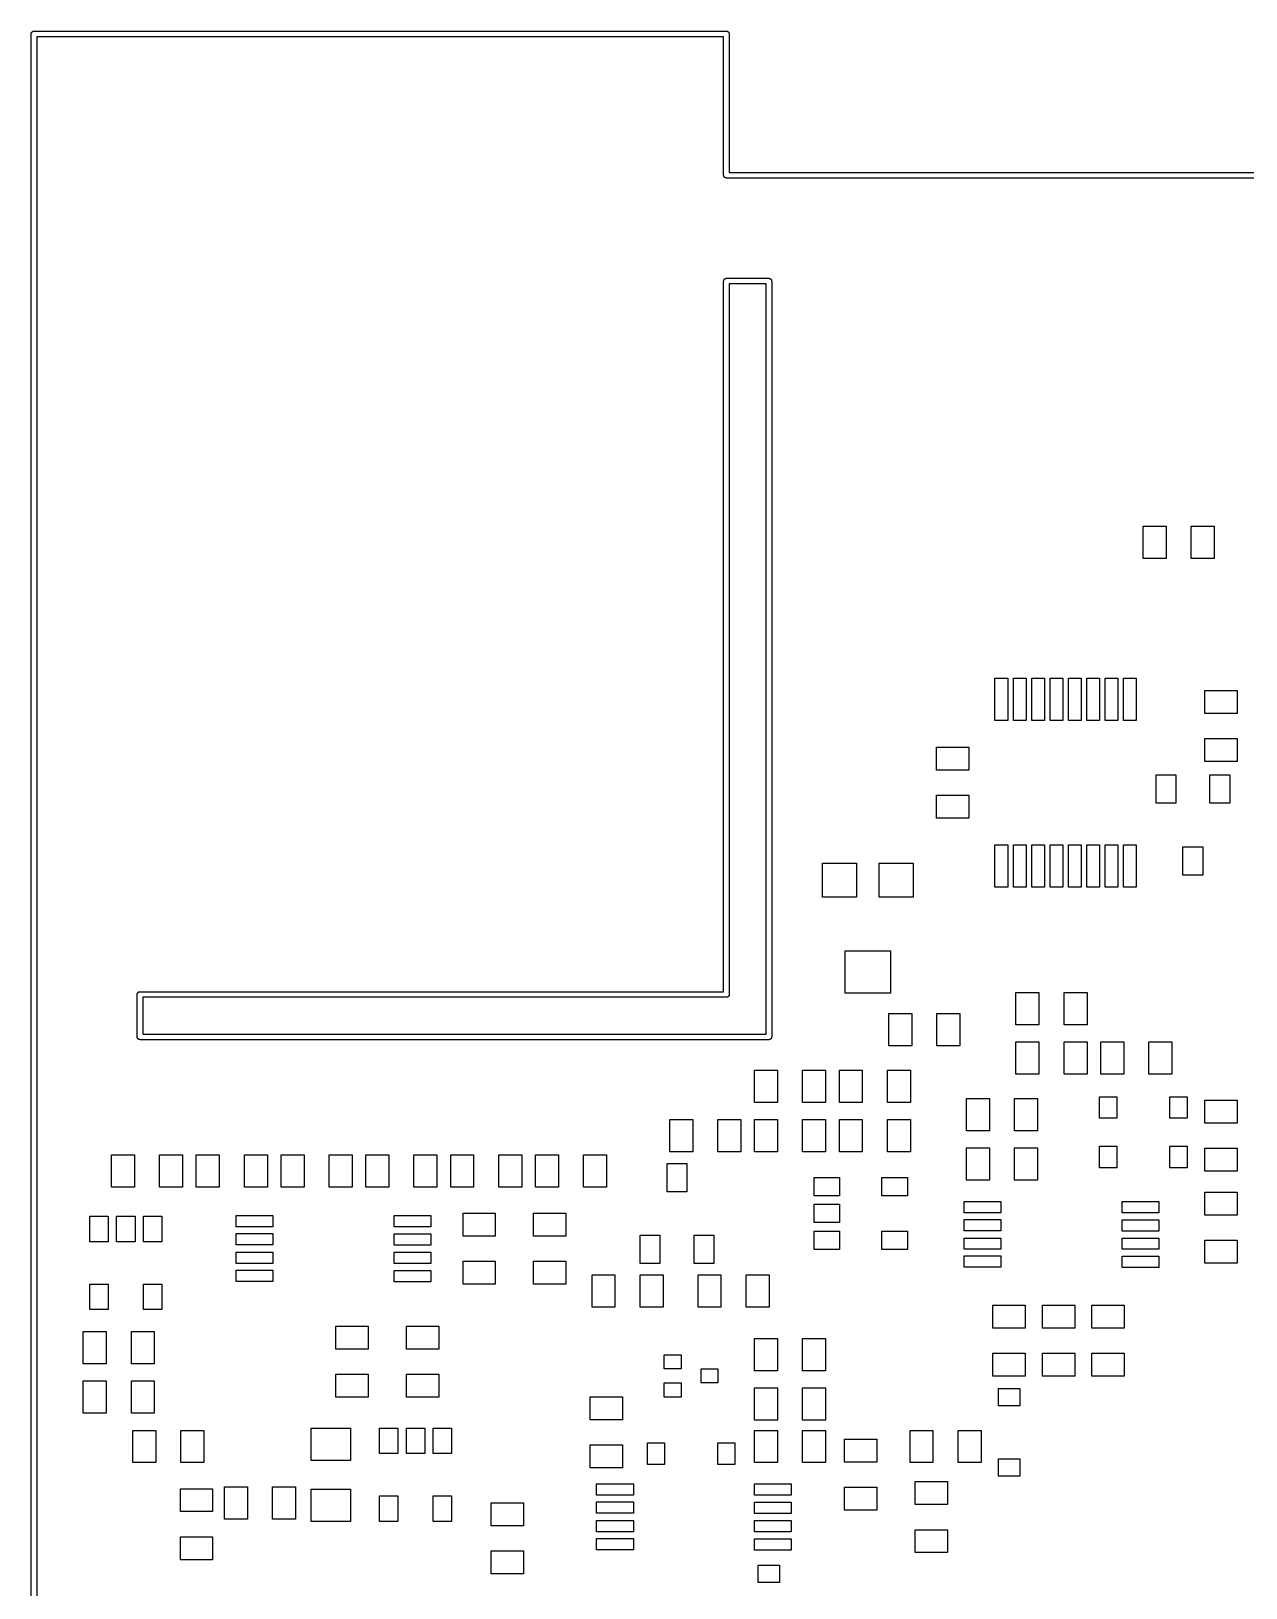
# Model space of a CAD drawing. Extents: x 84 to 232, y -151 to -41.
# Drawn here: x 83.9 to 126.9, y -96 to -40.9 of the extents above; entities that cross this region are included whole.
import ezdxf

# ---------------------------------------------------------------- set-up
doc = ezdxf.new("R2010")
doc.units = 0
doc.header["$MEASUREMENT"] = 0
doc.layers.add('BLACK', color=7, linetype='CONTINUOUS')

msp = doc.modelspace()

# ---------------------------------------------------------------- linework, layer by layer
at = {"layer": 'Black'}
for p, q in [((83.9, -41), (83.9015, -40.9914)), ((83.9, -75), (83.9, -41)), ((83.9015, -40.9826), (83.9045, -40.9744)), ((83.9015, -40.9914), (83.9015, -40.9826)), ((83.9045, -40.9744), (83.906, -40.9658)), ((83.906, -40.9658), (83.9104, -40.9582)), ((83.9104, -40.9582), (83.9134, -40.95)), ((83.9134, -40.95), (83.919, -40.9433)), ((83.919, -40.9433), (83.9234, -40.9357)), ((83.9234, -40.9357), (83.9301, -40.9301)), ((83.9301, -40.9301), (83.9357, -40.9234)), ((83.9357, -40.9234), (83.9433, -40.919)), ((83.9433, -40.919), (83.95, -40.9134)), ((83.95, -40.9134), (83.9582, -40.9104)), ((83.9582, -40.9104), (83.9658, -40.906)), ((83.9658, -40.906), (83.9744, -40.9045)), ((83.9744, -40.9045), (83.9826, -40.9015)), ((83.9826, -40.9015), (83.9914, -40.9015)), ((83.9914, -40.9015), (84, -40.9)), ((84, -40.9), (108.5, -40.9)), ((108.4, -41.1), (84.1, -41.1)), ((84.1, -41.1), (84.1, -75)), ((108.4, -46), (108.4, -41.1)), ((108.5, -40.9), (108.509, -40.9015)), ((108.509, -40.9015), (108.517, -40.9015)), ((108.517, -40.9015), (108.526, -40.9045)), ((108.526, -40.9045), (108.534, -40.906)), ((108.534, -40.906), (108.542, -40.9104)), ((108.542, -40.9104), (108.55, -40.9134)), ((108.55, -40.9134), (108.557, -40.919)), ((108.557, -40.919), (108.564, -40.9234)), ((108.564, -40.9234), (108.57, -40.9301)), ((108.57, -40.9301), (108.577, -40.9357)), ((108.577, -40.9357), (108.581, -40.9433)), ((108.581, -40.9433), (108.587, -40.95)), ((108.587, -40.95), (108.59, -40.9582)), ((108.59, -40.9582), (108.594, -40.9658)), ((108.594, -40.9658), (108.595, -40.9744)), ((108.595, -40.9744), (108.598, -40.9826)), ((108.598, -40.9826), (108.598, -40.9914)), ((108.598, -40.9914), (108.6, -41)), ((108.6, -41), (108.6, -45.9)), ((108.402, -46.0086), (108.4, -46)), ((108.402, -46.0174), (108.402, -46.0086)), ((108.405, -46.0256), (108.402, -46.0174)), ((108.406, -46.0342), (108.405, -46.0256)), ((108.41, -46.0418), (108.406, -46.0342)), ((108.413, -46.05), (108.41, -46.0418)), ((108.419, -46.0567), (108.413, -46.05)), ((108.423, -46.0643), (108.419, -46.0567)), ((108.43, -46.0699), (108.423, -46.0643)), ((108.436, -46.0766), (108.43, -46.0699)), ((108.443, -46.081), (108.436, -46.0766)), ((108.45, -46.0866), (108.443, -46.081)), ((108.458, -46.0896), (108.45, -46.0866)), ((108.466, -46.094), (108.458, -46.0896)), ((108.474, -46.0955), (108.466, -46.094)), ((108.483, -46.0985), (108.474, -46.0955)), ((108.491, -46.0985), (108.483, -46.0985)), ((108.5, -46.1), (108.491, -46.0985)), ((110, -46.1), (108.5, -46.1)), ((108.6, -45.9), (110, -45.9)), ((110, -45.9), (232, -45.9)), ((231.9, -46.1), (110, -46.1)), ((108.4, -49.75), (108.402, -49.7414)), ((108.4, -74.9), (108.4, -49.75)), ((108.402, -49.7326), (108.405, -49.7244)), ((108.402, -49.7414), (108.402, -49.7326)), ((108.405, -49.7244), (108.406, -49.7158)), ((108.406, -49.7158), (108.41, -49.7082)), ((108.41, -49.7082), (108.413, -49.7)), ((108.413, -49.7), (108.419, -49.6933)), ((108.419, -49.6933), (108.423, -49.6857)), ((108.423, -49.6857), (108.43, -49.6801)), ((108.43, -49.6801), (108.436, -49.6734)), ((108.436, -49.6734), (108.443, -49.669)), ((108.443, -49.669), (108.45, -49.6634)), ((108.45, -49.6634), (108.458, -49.6604)), ((108.458, -49.6604), (108.466, -49.656)), ((108.466, -49.656), (108.474, -49.6545)), ((108.474, -49.6545), (108.483, -49.6515)), ((108.483, -49.6515), (108.491, -49.6515)), ((108.491, -49.6515), (108.5, -49.65)), ((108.5, -49.65), (110, -49.65)), ((108.6, -49.85), (108.6, -75)), ((109.9, -49.85), (108.6, -49.85)), ((109.9, -76.4), (109.9, -49.85)), ((110, -49.65), (110.009, -49.6515)), ((110.009, -49.6515), (110.017, -49.6515)), ((110.017, -49.6515), (110.026, -49.6545)), ((110.026, -49.6545), (110.034, -49.656)), ((110.034, -49.656), (110.042, -49.6604)), ((110.042, -49.6604), (110.05, -49.6634)), ((110.05, -49.6634), (110.057, -49.669)), ((110.057, -49.669), (110.064, -49.6734)), ((110.064, -49.6734), (110.07, -49.6801)), ((110.07, -49.6801), (110.077, -49.6857)), ((110.077, -49.6857), (110.081, -49.6933)), ((110.081, -49.6933), (110.087, -49.7)), ((110.087, -49.7), (110.09, -49.7082)), ((110.09, -49.7082), (110.094, -49.7158)), ((110.094, -49.7158), (110.095, -49.7244)), ((110.095, -49.7244), (110.098, -49.7326)), ((110.098, -49.7326), (110.098, -49.7414)), ((110.098, -49.7414), (110.1, -49.75)), ((110.1, -49.75), (110.1, -76.5)), ((123.243, -59.5715), (123.243, -58.4285)), ((123.243, -58.4285), (124.055, -58.4285)), ((124.055, -58.4285), (124.055, -59.5715)), ((124.944, -59.5715), (124.944, -58.4285)), ((124.944, -58.4285), (125.757, -58.4285)), ((125.757, -58.4285), (125.757, -59.5715)), ((124.055, -59.5715), (123.243, -59.5715)), ((125.757, -59.5715), (124.944, -59.5715)), ((118, -65.3), (118, -63.8)), ((118, -63.8), (118.45, -63.8)), ((118.45, -63.8), (118.45, -65.3)), ((118.65, -65.3), (118.65, -63.8)), ((118.65, -63.8), (119.1, -63.8)), ((119.1, -63.8), (119.1, -65.3)), ((119.3, -65.3), (119.3, -63.8)), ((119.3, -63.8), (119.75, -63.8)), ((119.75, -63.8), (119.75, -65.3)), ((119.95, -65.3), (119.95, -63.8)), ((119.95, -63.8), (120.4, -63.8)), ((120.4, -63.8), (120.4, -65.3)), ((120.6, -65.3), (120.6, -63.8)), ((120.6, -63.8), (121.05, -63.8)), ((121.05, -63.8), (121.05, -65.3)), ((121.25, -65.3), (121.25, -63.8)), ((121.25, -63.8), (121.7, -63.8)), ((121.7, -63.8), (121.7, -65.3)), ((121.9, -65.3), (121.9, -63.8)), ((121.9, -63.8), (122.35, -63.8)), ((122.35, -63.8), (122.35, -65.3)), ((122.55, -65.3), (122.55, -63.8)), ((122.55, -63.8), (123, -63.8)), ((123, -63.8), (123, -65.3)), ((125.428, -65.0555), (125.428, -64.2427)), ((125.428, -64.2427), (126.572, -64.2427)), ((126.572, -64.2427), (126.572, -65.0555)), ((118.45, -65.3), (118, -65.3)), ((119.1, -65.3), (118.65, -65.3)), ((119.75, -65.3), (119.3, -65.3)), ((120.4, -65.3), (119.95, -65.3)), ((121.05, -65.3), (120.6, -65.3)), ((121.7, -65.3), (121.25, -65.3)), ((122.35, -65.3), (121.9, -65.3)), ((123, -65.3), (122.55, -65.3)), ((126.572, -65.0555), (125.428, -65.0555)), ((125.428, -66.7573), (125.428, -65.9445)), ((125.428, -65.9445), (126.572, -65.9445)), ((126.572, -65.9445), (126.572, -66.7573)), ((115.928, -67.0555), (115.928, -66.2427)), ((115.928, -66.2427), (117.072, -66.2427)), ((117.072, -66.2427), (117.072, -67.0555)), ((117.072, -67.0555), (115.928, -67.0555)), ((126.572, -66.7573), (125.428, -66.7573)), ((123.697, -68.2304), (123.697, -67.2296)), ((123.697, -67.2296), (124.398, -67.2296)), ((124.398, -67.2296), (124.398, -68.2304)), ((125.602, -68.2304), (125.602, -67.2296)), ((125.602, -67.2296), (126.303, -67.2296)), ((126.303, -67.2296), (126.303, -68.2304)), ((115.928, -68.7573), (115.928, -67.9445)), ((115.928, -67.9445), (117.072, -67.9445)), ((117.072, -67.9445), (117.072, -68.7573)), ((124.398, -68.2304), (123.697, -68.2304)), ((126.303, -68.2304), (125.602, -68.2304)), ((117.072, -68.7573), (115.928, -68.7573)), ((118, -71.2), (118, -69.7)), ((118, -69.7), (118.45, -69.7)), ((118.45, -69.7), (118.45, -71.2)), ((118.65, -71.2), (118.65, -69.7)), ((118.65, -69.7), (119.1, -69.7)), ((119.1, -69.7), (119.1, -71.2)), ((119.3, -71.2), (119.3, -69.7)), ((119.3, -69.7), (119.75, -69.7)), ((119.75, -69.7), (119.75, -71.2)), ((119.95, -71.2), (119.95, -69.7)), ((119.95, -69.7), (120.4, -69.7)), ((120.4, -69.7), (120.4, -71.2)), ((120.6, -71.2), (120.6, -69.7)), ((120.6, -69.7), (121.05, -69.7)), ((121.05, -69.7), (121.05, -71.2)), ((121.25, -71.2), (121.25, -69.7)), ((121.25, -69.7), (121.7, -69.7)), ((121.7, -69.7), (121.7, -71.2)), ((121.9, -71.2), (121.9, -69.7)), ((121.9, -69.7), (122.35, -69.7)), ((122.35, -69.7), (122.35, -71.2)), ((122.55, -71.2), (122.55, -69.7)), ((122.55, -69.7), (123, -69.7)), ((123, -69.7), (123, -71.2)), ((124.649, -70.7704), (124.649, -69.7696)), ((124.649, -69.7696), (125.351, -69.7696)), ((125.351, -69.7696), (125.351, -70.7704)), ((111.9, -71.55), (111.9, -70.35)), ((111.9, -70.35), (113.1, -70.35)), ((113.1, -70.35), (113.1, -71.55)), ((113.9, -71.55), (113.9, -70.35)), ((113.9, -70.35), (115.1, -70.35)), ((115.1, -70.35), (115.1, -71.55)), ((125.351, -70.7704), (124.649, -70.7704)), ((113.1, -71.55), (111.9, -71.55)), ((115.1, -71.55), (113.9, -71.55)), ((118.45, -71.2), (118, -71.2)), ((119.1, -71.2), (118.65, -71.2)), ((119.75, -71.2), (119.3, -71.2)), ((120.4, -71.2), (119.95, -71.2)), ((121.05, -71.2), (120.6, -71.2)), ((121.7, -71.2), (121.25, -71.2)), ((122.35, -71.2), (121.9, -71.2)), ((123, -71.2), (122.55, -71.2)), ((112.7, -74.95), (112.7, -73.45)), ((112.7, -73.45), (114.3, -73.45)), ((114.3, -73.45), (114.3, -74.95)), ((87.669, -74.9433), (87.6734, -74.9357)), ((87.6734, -74.9357), (87.6801, -74.9301)), ((87.6801, -74.9301), (87.6857, -74.9234)), ((87.6857, -74.9234), (87.6933, -74.919)), ((87.6933, -74.919), (87.7, -74.9134)), ((87.7, -74.9134), (87.7082, -74.9104)), ((87.7082, -74.9104), (87.7158, -74.906)), ((87.7158, -74.906), (87.7244, -74.9045)), ((87.7244, -74.9045), (87.7326, -74.9015)), ((87.7326, -74.9015), (87.7414, -74.9015)), ((87.7414, -74.9015), (87.75, -74.9)), ((87.75, -74.9), (108.4, -74.9)), ((118.743, -76.0715), (118.743, -74.9285)), ((118.743, -74.9285), (119.555, -74.9285)), ((119.555, -74.9285), (119.555, -76.0715)), ((120.444, -76.0715), (120.444, -74.9285)), ((120.444, -74.9285), (121.257, -74.9285)), ((121.257, -74.9285), (121.257, -76.0715)), ((83.9, -76.5), (83.9, -75)), ((84.1, -75), (84.1, -76.5)), ((87.65, -75), (87.6515, -74.9914)), ((87.65, -76.5), (87.65, -75)), ((87.6515, -74.9826), (87.6545, -74.9744)), ((87.6515, -74.9914), (87.6515, -74.9826)), ((87.6545, -74.9744), (87.656, -74.9658)), ((87.656, -74.9658), (87.6604, -74.9582)), ((87.6604, -74.9582), (87.6634, -74.95)), ((87.6634, -74.95), (87.669, -74.9433)), ((108.5, -75.1), (87.85, -75.1)), ((87.85, -75.1), (87.85, -76.4)), ((108.509, -75.0985), (108.5, -75.1)), ((108.517, -75.0985), (108.509, -75.0985)), ((108.526, -75.0955), (108.517, -75.0985)), ((108.534, -75.094), (108.526, -75.0955)), ((108.542, -75.0896), (108.534, -75.094)), ((108.55, -75.0866), (108.542, -75.0896)), ((108.557, -75.081), (108.55, -75.0866)), ((108.564, -75.0766), (108.557, -75.081)), ((108.57, -75.0699), (108.564, -75.0766)), ((108.577, -75.0643), (108.57, -75.0699)), ((108.581, -75.0567), (108.577, -75.0643)), ((108.587, -75.05), (108.581, -75.0567)), ((108.59, -75.0418), (108.587, -75.05)), ((108.594, -75.0342), (108.59, -75.0418)), ((108.595, -75.0256), (108.594, -75.0342)), ((108.598, -75.0174), (108.595, -75.0256)), ((108.6, -75), (108.598, -75.0086)), ((108.598, -75.0086), (108.598, -75.0174)), ((114.3, -74.95), (112.7, -74.95)), ((114.243, -76.8215), (114.243, -75.6785)), ((114.243, -75.6785), (115.055, -75.6785)), ((115.055, -75.6785), (115.055, -76.8215)), ((115.944, -76.8215), (115.944, -75.6785)), ((115.944, -75.6785), (116.757, -75.6785)), ((116.757, -75.6785), (116.757, -76.8215)), ((83.9, -151), (83.9, -76.5)), ((84.1, -76.5), (84.1, -150.9)), ((87.6515, -76.5086), (87.65, -76.5)), ((87.6515, -76.5174), (87.6515, -76.5086)), ((87.6545, -76.5256), (87.6515, -76.5174)), ((87.656, -76.5342), (87.6545, -76.5256)), ((87.6604, -76.5418), (87.656, -76.5342)), ((87.6634, -76.55), (87.6604, -76.5418)), ((87.669, -76.5567), (87.6634, -76.55)), ((87.6734, -76.5643), (87.669, -76.5567)), ((87.6801, -76.5699), (87.6734, -76.5643)), ((87.6857, -76.5766), (87.6801, -76.5699)), ((87.6933, -76.581), (87.6857, -76.5766)), ((87.7, -76.5866), (87.6933, -76.581)), ((87.7082, -76.5896), (87.7, -76.5866)), ((87.7158, -76.594), (87.7082, -76.5896)), ((87.7244, -76.5955), (87.7158, -76.594)), ((87.85, -76.4), (109.9, -76.4)), ((110.034, -76.594), (110.026, -76.5955)), ((110.042, -76.5896), (110.034, -76.594)), ((110.05, -76.5866), (110.042, -76.5896)), ((110.057, -76.581), (110.05, -76.5866)), ((110.064, -76.5766), (110.057, -76.581)), ((110.07, -76.5699), (110.064, -76.5766)), ((110.077, -76.5643), (110.07, -76.5699)), ((110.081, -76.5567), (110.077, -76.5643)), ((110.087, -76.55), (110.081, -76.5567)), ((110.09, -76.5418), (110.087, -76.55)), ((110.094, -76.5342), (110.09, -76.5418)), ((110.095, -76.5256), (110.094, -76.5342)), ((110.098, -76.5174), (110.095, -76.5256)), ((110.1, -76.5), (110.098, -76.5086)), ((110.098, -76.5086), (110.098, -76.5174)), ((119.555, -76.0715), (118.743, -76.0715)), ((121.257, -76.0715), (120.444, -76.0715)), ((87.7326, -76.5985), (87.7244, -76.5955)), ((87.7414, -76.5985), (87.7326, -76.5985)), ((87.75, -76.6), (87.7414, -76.5985)), ((110, -76.6), (87.75, -76.6)), ((110.009, -76.5985), (110, -76.6)), ((110.017, -76.5985), (110.009, -76.5985)), ((110.026, -76.5955), (110.017, -76.5985)), ((115.055, -76.8215), (114.243, -76.8215)), ((116.757, -76.8215), (115.944, -76.8215)), ((118.743, -77.8215), (118.743, -76.6785)), ((118.743, -76.6785), (119.555, -76.6785)), ((119.555, -76.6785), (119.555, -77.8215)), ((120.444, -77.8215), (120.444, -76.6785)), ((120.444, -76.6785), (121.257, -76.6785)), ((121.257, -76.6785), (121.257, -77.8215)), ((121.743, -77.8215), (121.743, -76.6785)), ((121.743, -76.6785), (122.555, -76.6785)), ((122.555, -76.6785), (122.555, -77.8215)), ((123.444, -77.8215), (123.444, -76.6785)), ((123.444, -76.6785), (124.257, -76.6785)), ((124.257, -76.6785), (124.257, -77.8215)), ((109.493, -78.8215), (109.493, -77.6785)), ((109.493, -77.6785), (110.305, -77.6785)), ((110.305, -77.6785), (110.305, -78.8215)), ((111.194, -78.8215), (111.194, -77.6785)), ((111.194, -77.6785), (112.007, -77.6785)), ((112.007, -77.6785), (112.007, -78.8215)), ((112.493, -78.8215), (112.493, -77.6785)), ((112.493, -77.6785), (113.305, -77.6785)), ((113.305, -77.6785), (113.305, -78.8215)), ((114.194, -78.8215), (114.194, -77.6785)), ((114.194, -77.6785), (115.007, -77.6785)), ((115.007, -77.6785), (115.007, -78.8215)), ((119.555, -77.8215), (118.743, -77.8215)), ((121.257, -77.8215), (120.444, -77.8215)), ((122.555, -77.8215), (121.743, -77.8215)), ((124.257, -77.8215), (123.444, -77.8215)), ((116.993, -79.8215), (116.993, -78.6785)), ((116.993, -78.6785), (117.805, -78.6785)), ((117.805, -78.6785), (117.805, -79.8215)), ((118.694, -79.8215), (118.694, -78.6785)), ((118.694, -78.6785), (119.507, -78.6785)), ((119.507, -78.6785), (119.507, -79.8215)), ((121.701, -79.381), (121.701, -78.619)), ((121.701, -78.619), (122.31, -78.619)), ((122.31, -78.619), (122.31, -79.381)), ((124.19, -79.381), (124.19, -78.619)), ((124.19, -78.619), (124.799, -78.619)), ((124.799, -78.619), (124.799, -79.381)), ((125.428, -79.5555), (125.428, -78.7427)), ((125.428, -78.7427), (126.572, -78.7427)), ((126.572, -78.7427), (126.572, -79.5555)), ((110.305, -78.8215), (109.493, -78.8215)), ((112.007, -78.8215), (111.194, -78.8215)), ((113.305, -78.8215), (112.493, -78.8215)), ((115.007, -78.8215), (114.194, -78.8215)), ((106.493, -80.5715), (106.493, -79.4285)), ((106.493, -79.4285), (107.305, -79.4285)), ((107.305, -79.4285), (107.305, -80.5715)), ((108.194, -80.5715), (108.194, -79.4285)), ((108.194, -79.4285), (109.007, -79.4285)), ((109.007, -79.4285), (109.007, -80.5715)), ((109.493, -80.5715), (109.493, -79.4285)), ((109.493, -79.4285), (110.305, -79.4285)), ((110.305, -79.4285), (110.305, -80.5715)), ((111.194, -80.5715), (111.194, -79.4285)), ((111.194, -79.4285), (112.007, -79.4285)), ((112.007, -79.4285), (112.007, -80.5715)), ((112.493, -80.5715), (112.493, -79.4285)), ((112.493, -79.4285), (113.305, -79.4285)), ((113.305, -79.4285), (113.305, -80.5715)), ((114.194, -80.5715), (114.194, -79.4285)), ((114.194, -79.4285), (115.007, -79.4285)), ((115.007, -79.4285), (115.007, -80.5715)), ((117.805, -79.8215), (116.993, -79.8215)), ((119.507, -79.8215), (118.694, -79.8215)), ((122.31, -79.381), (121.701, -79.381)), ((124.799, -79.381), (124.19, -79.381)), ((126.572, -79.5555), (125.428, -79.5555)), ((116.993, -81.5715), (116.993, -80.4285)), ((116.993, -80.4285), (117.805, -80.4285)), ((117.805, -80.4285), (117.805, -81.5715)), ((118.694, -81.5715), (118.694, -80.4285)), ((118.694, -80.4285), (119.507, -80.4285)), ((119.507, -80.4285), (119.507, -81.5715)), ((121.701, -81.131), (121.701, -80.369)), ((121.701, -80.369), (122.31, -80.369)), ((122.31, -80.369), (122.31, -81.131)), ((124.19, -81.131), (124.19, -80.369)), ((124.19, -80.369), (124.799, -80.369)), ((124.799, -80.369), (124.799, -81.131)), ((125.428, -81.2573), (125.428, -80.4445)), ((125.428, -80.4445), (126.572, -80.4445)), ((126.572, -80.4445), (126.572, -81.2573)), ((86.7427, -81.8215), (86.7427, -80.6785)), ((86.7427, -80.6785), (87.5555, -80.6785)), ((87.5555, -80.6785), (87.5555, -81.8215)), ((88.4445, -81.8215), (88.4445, -80.6785)), ((88.4445, -80.6785), (89.2573, -80.6785)), ((89.2573, -80.6785), (89.2573, -81.8215)), ((89.7427, -81.8215), (89.7427, -80.6785)), ((89.7427, -80.6785), (90.5555, -80.6785)), ((90.5555, -80.6785), (90.5555, -81.8215)), ((91.4445, -81.8215), (91.4445, -80.6785)), ((91.4445, -80.6785), (92.2573, -80.6785)), ((92.2573, -80.6785), (92.2573, -81.8215)), ((92.7427, -81.8215), (92.7427, -80.6785)), ((92.7427, -80.6785), (93.5555, -80.6785)), ((93.5555, -80.6785), (93.5555, -81.8215)), ((94.4445, -81.8215), (94.4445, -80.6785)), ((94.4445, -80.6785), (95.2573, -80.6785)), ((95.2573, -80.6785), (95.2573, -81.8215)), ((95.7427, -81.8215), (95.7427, -80.6785)), ((95.7427, -80.6785), (96.5555, -80.6785)), ((96.5555, -80.6785), (96.5555, -81.8215)), ((97.4445, -81.8215), (97.4445, -80.6785)), ((97.4445, -80.6785), (98.2573, -80.6785)), ((98.2573, -80.6785), (98.2573, -81.8215)), ((98.7427, -81.8215), (98.7427, -80.6785)), ((98.7427, -80.6785), (99.5555, -80.6785)), ((99.5555, -80.6785), (99.5555, -81.8215)), ((100.444, -81.8215), (100.444, -80.6785)), ((100.444, -80.6785), (101.257, -80.6785)), ((101.257, -80.6785), (101.257, -81.8215)), ((101.743, -81.8215), (101.743, -80.6785)), ((101.743, -80.6785), (102.555, -80.6785)), ((102.555, -80.6785), (102.555, -81.8215)), ((103.444, -81.8215), (103.444, -80.6785)), ((103.444, -80.6785), (104.257, -80.6785)), ((104.257, -80.6785), (104.257, -81.8215)), ((106.399, -81.9804), (106.399, -80.9796)), ((106.399, -80.9796), (107.101, -80.9796)), ((107.305, -80.5715), (106.493, -80.5715)), ((107.101, -80.9796), (107.101, -81.9804)), ((109.007, -80.5715), (108.194, -80.5715)), ((110.305, -80.5715), (109.493, -80.5715)), ((112.007, -80.5715), (111.194, -80.5715)), ((113.305, -80.5715), (112.493, -80.5715)), ((115.007, -80.5715), (114.194, -80.5715)), ((111.6, -82.125), (111.6, -81.475)), ((111.6, -81.475), (112.5, -81.475)), ((112.5, -81.475), (112.5, -82.125)), ((114, -82.125), (114, -81.475)), ((114, -81.475), (114.9, -81.475)), ((114.9, -81.475), (114.9, -82.125)), ((122.31, -81.131), (121.701, -81.131)), ((124.799, -81.131), (124.19, -81.131)), ((126.572, -81.2573), (125.428, -81.2573)), ((87.5555, -81.8215), (86.7427, -81.8215)), ((89.2573, -81.8215), (88.4445, -81.8215)), ((90.5555, -81.8215), (89.7427, -81.8215)), ((92.2573, -81.8215), (91.4445, -81.8215)), ((93.5555, -81.8215), (92.7427, -81.8215)), ((95.2573, -81.8215), (94.4445, -81.8215)), ((96.5555, -81.8215), (95.7427, -81.8215)), ((98.2573, -81.8215), (97.4445, -81.8215)), ((99.5555, -81.8215), (98.7427, -81.8215)), ((101.257, -81.8215), (100.444, -81.8215)), ((102.555, -81.8215), (101.743, -81.8215)), ((104.257, -81.8215), (103.444, -81.8215)), ((107.101, -81.9804), (106.399, -81.9804)), ((117.805, -81.5715), (116.993, -81.5715)), ((119.507, -81.5715), (118.694, -81.5715)), ((125.428, -82.8055), (125.428, -81.9927)), ((125.428, -81.9927), (126.572, -81.9927)), ((126.572, -81.9927), (126.572, -82.8055)), ((112.5, -82.125), (111.6, -82.125)), ((111.6, -83.075), (111.6, -82.425)), ((111.6, -82.425), (112.5, -82.425)), ((112.5, -82.425), (112.5, -83.075)), ((114.9, -82.125), (114, -82.125)), ((116.906, -82.725), (116.906, -82.325)), ((116.906, -82.325), (118.206, -82.325)), ((118.206, -82.325), (118.206, -82.725)), ((122.494, -82.725), (122.494, -82.325)), ((122.494, -82.325), (123.794, -82.325)), ((123.794, -82.325), (123.794, -82.725)), ((85.975, -83.75), (85.975, -82.85)), ((85.975, -82.85), (86.625, -82.85)), ((86.625, -82.85), (86.625, -83.75)), ((86.925, -83.75), (86.925, -82.85)), ((86.925, -82.85), (87.575, -82.85)), ((87.575, -82.85), (87.575, -83.75)), ((87.875, -83.75), (87.875, -82.85)), ((87.875, -82.85), (88.525, -82.85)), ((88.525, -82.85), (88.525, -83.75)), ((91.1558, -83.225), (91.1558, -82.825)), ((91.1558, -82.825), (92.4562, -82.825)), ((92.4562, -82.825), (92.4562, -83.225)), ((96.7438, -83.225), (96.7438, -82.825)), ((96.7438, -82.825), (98.0442, -82.825)), ((98.0442, -82.825), (98.0442, -83.225)), ((99.1785, -83.5555), (99.1785, -82.7427)), ((99.1785, -82.7427), (100.322, -82.7427)), ((100.322, -82.7427), (100.322, -83.5555)), ((101.678, -83.5555), (101.678, -82.7427)), ((101.678, -82.7427), (102.822, -82.7427)), ((102.822, -82.7427), (102.822, -83.5555)), ((112.5, -83.075), (111.6, -83.075)), ((118.206, -82.725), (116.906, -82.725)), ((116.906, -83.36), (116.906, -82.96)), ((116.906, -82.96), (118.206, -82.96)), ((118.206, -82.96), (118.206, -83.36)), ((123.794, -82.725), (122.494, -82.725)), ((122.494, -83.3727), (122.494, -82.9727)), ((122.494, -82.9727), (123.794, -82.9727)), ((123.794, -82.9727), (123.794, -83.3727)), ((126.572, -82.8055), (125.428, -82.8055)), ((86.625, -83.75), (85.975, -83.75)), ((87.575, -83.75), (86.925, -83.75)), ((88.525, -83.75), (87.875, -83.75)), ((92.4562, -83.225), (91.1558, -83.225)), ((91.1558, -83.86), (91.1558, -83.46)), ((91.1558, -83.46), (92.4562, -83.46)), ((92.4562, -83.46), (92.4562, -83.86)), ((98.0442, -83.225), (96.7438, -83.225)), ((96.7438, -83.8727), (96.7438, -83.4727)), ((96.7438, -83.4727), (98.0442, -83.4727)), ((98.0442, -83.4727), (98.0442, -83.8727)), ((100.322, -83.5555), (99.1785, -83.5555)), ((102.822, -83.5555), (101.678, -83.5555)), ((105.447, -84.5204), (105.447, -83.5196)), ((105.447, -83.5196), (106.148, -83.5196)), ((106.148, -83.5196), (106.148, -84.5204)), ((107.352, -84.5204), (107.352, -83.5196)), ((107.352, -83.5196), (108.053, -83.5196)), ((108.053, -83.5196), (108.053, -84.5204)), ((111.6, -84.025), (111.6, -83.375)), ((111.6, -83.375), (112.5, -83.375)), ((112.5, -83.375), (112.5, -84.025)), ((114, -84.025), (114, -83.375)), ((114, -83.375), (114.9, -83.375)), ((114.9, -83.375), (114.9, -84.025)), ((118.206, -83.36), (116.906, -83.36)), ((116.906, -84.0204), (116.906, -83.6204)), ((116.906, -83.6204), (118.206, -83.6204)), ((118.206, -83.6204), (118.206, -84.0204)), ((123.794, -83.3727), (122.494, -83.3727)), ((122.494, -84.0204), (122.494, -83.6204)), ((122.494, -83.6204), (123.794, -83.6204)), ((123.794, -83.6204), (123.794, -84.0204)), ((125.428, -84.5073), (125.428, -83.6945)), ((125.428, -83.6945), (126.572, -83.6945)), ((126.572, -83.6945), (126.572, -84.5073)), ((92.4562, -83.86), (91.1558, -83.86)), ((91.1558, -84.5204), (91.1558, -84.1204)), ((91.1558, -84.1204), (92.4562, -84.1204)), ((92.4562, -84.1204), (92.4562, -84.5204)), ((98.0442, -83.8727), (96.7438, -83.8727)), ((96.7438, -84.5204), (96.7438, -84.1204)), ((96.7438, -84.1204), (98.0442, -84.1204)), ((98.0442, -84.1204), (98.0442, -84.5204)), ((112.5, -84.025), (111.6, -84.025)), ((114.9, -84.025), (114, -84.025)), ((118.206, -84.0204), (116.906, -84.0204)), ((116.906, -84.6554), (116.906, -84.2554)), ((116.906, -84.2554), (118.206, -84.2554)), ((118.206, -84.2554), (118.206, -84.6554)), ((123.794, -84.0204), (122.494, -84.0204)), ((122.494, -84.6681), (122.494, -84.2681)), ((122.494, -84.2681), (123.794, -84.2681)), ((123.794, -84.2681), (123.794, -84.6681)), ((92.4562, -84.5204), (91.1558, -84.5204)), ((91.1558, -85.1554), (91.1558, -84.7554)), ((91.1558, -84.7554), (92.4562, -84.7554)), ((92.4562, -84.7554), (92.4562, -85.1554)), ((98.0442, -84.5204), (96.7438, -84.5204)), ((96.7438, -85.1681), (96.7438, -84.7681)), ((96.7438, -84.7681), (98.0442, -84.7681)), ((98.0442, -84.7681), (98.0442, -85.1681)), ((99.1785, -85.2573), (99.1785, -84.4445)), ((99.1785, -84.4445), (100.322, -84.4445)), ((100.322, -84.4445), (100.322, -85.2573)), ((101.678, -85.2573), (101.678, -84.4445)), ((101.678, -84.4445), (102.822, -84.4445)), ((102.822, -84.4445), (102.822, -85.2573)), ((106.148, -84.5204), (105.447, -84.5204)), ((108.053, -84.5204), (107.352, -84.5204)), ((118.206, -84.6554), (116.906, -84.6554)), ((123.794, -84.6681), (122.494, -84.6681)), ((126.572, -84.5073), (125.428, -84.5073)), ((85.975, -86.15), (85.975, -85.25)), ((85.975, -85.25), (86.625, -85.25)), ((86.625, -85.25), (86.625, -86.15)), ((87.875, -86.15), (87.875, -85.25)), ((87.875, -85.25), (88.525, -85.25)), ((88.525, -85.25), (88.525, -86.15)), ((92.4562, -85.1554), (91.1558, -85.1554)), ((98.0442, -85.1681), (96.7438, -85.1681)), ((100.322, -85.2573), (99.1785, -85.2573)), ((102.822, -85.2573), (101.678, -85.2573)), ((103.743, -86.0715), (103.743, -84.9285)), ((103.743, -84.9285), (104.555, -84.9285)), ((104.555, -84.9285), (104.555, -86.0715)), ((105.444, -86.0715), (105.444, -84.9285)), ((105.444, -84.9285), (106.257, -84.9285)), ((106.257, -84.9285), (106.257, -86.0715)), ((107.493, -86.0715), (107.493, -84.9285)), ((107.493, -84.9285), (108.305, -84.9285)), ((108.305, -84.9285), (108.305, -86.0715)), ((109.194, -86.0715), (109.194, -84.9285)), ((109.194, -84.9285), (110.007, -84.9285)), ((110.007, -84.9285), (110.007, -86.0715)), ((86.625, -86.15), (85.975, -86.15)), ((88.525, -86.15), (87.875, -86.15)), ((104.555, -86.0715), (103.743, -86.0715)), ((106.257, -86.0715), (105.444, -86.0715)), ((108.305, -86.0715), (107.493, -86.0715)), ((110.007, -86.0715), (109.194, -86.0715)), ((117.928, -86.8055), (117.928, -85.9927)), ((117.928, -85.9927), (119.072, -85.9927)), ((119.072, -85.9927), (119.072, -86.8055)), ((119.678, -86.8055), (119.678, -85.9927)), ((119.678, -85.9927), (120.822, -85.9927)), ((120.822, -85.9927), (120.822, -86.8055)), ((121.428, -86.8055), (121.428, -85.9927)), ((121.428, -85.9927), (122.572, -85.9927)), ((122.572, -85.9927), (122.572, -86.8055)), ((85.7427, -88.0715), (85.7427, -86.9285)), ((85.7427, -86.9285), (86.5555, -86.9285)), ((86.5555, -86.9285), (86.5555, -88.0715)), ((87.4445, -88.0715), (87.4445, -86.9285)), ((87.4445, -86.9285), (88.2573, -86.9285)), ((88.2573, -86.9285), (88.2573, -88.0715)), ((94.6785, -87.5555), (94.6785, -86.7427)), ((94.6785, -86.7427), (95.8215, -86.7427)), ((95.8215, -86.7427), (95.8215, -87.5555)), ((97.1785, -87.5555), (97.1785, -86.7427)), ((97.1785, -86.7427), (98.3215, -86.7427)), ((98.3215, -86.7427), (98.3215, -87.5555)), ((119.072, -86.8055), (117.928, -86.8055)), ((120.822, -86.8055), (119.678, -86.8055)), ((122.572, -86.8055), (121.428, -86.8055)), ((95.8215, -87.5555), (94.6785, -87.5555)), ((98.3215, -87.5555), (97.1785, -87.5555)), ((109.493, -88.3215), (109.493, -87.1785)), ((109.493, -87.1785), (110.305, -87.1785)), ((110.305, -87.1785), (110.305, -88.3215)), ((111.194, -88.3215), (111.194, -87.1785)), ((111.194, -87.1785), (112.007, -87.1785)), ((112.007, -87.1785), (112.007, -88.3215)), ((86.5555, -88.0715), (85.7427, -88.0715)), ((88.2573, -88.0715), (87.4445, -88.0715)), ((106.3, -88.25), (106.3, -87.75)), ((106.3, -87.75), (106.9, -87.75)), ((106.9, -87.75), (106.9, -88.25)), ((117.928, -88.5073), (117.928, -87.6945)), ((117.928, -87.6945), (119.072, -87.6945)), ((119.072, -87.6945), (119.072, -88.5073)), ((119.678, -88.5073), (119.678, -87.6945)), ((119.678, -87.6945), (120.822, -87.6945)), ((120.822, -87.6945), (120.822, -88.5073)), ((121.428, -88.5073), (121.428, -87.6945)), ((121.428, -87.6945), (122.572, -87.6945)), ((122.572, -87.6945), (122.572, -88.5073)), ((85.7427, -89.8215), (85.7427, -88.6785)), ((85.7427, -88.6785), (86.5555, -88.6785)), ((86.5555, -88.6785), (86.5555, -89.8215)), ((87.4445, -89.8215), (87.4445, -88.6785)), ((87.4445, -88.6785), (88.2573, -88.6785)), ((88.2573, -88.6785), (88.2573, -89.8215)), ((94.6785, -89.2573), (94.6785, -88.4445)), ((94.6785, -88.4445), (95.8215, -88.4445)), ((95.8215, -88.4445), (95.8215, -89.2573)), ((97.1785, -89.2573), (97.1785, -88.4445)), ((97.1785, -88.4445), (98.3215, -88.4445)), ((98.3215, -88.4445), (98.3215, -89.2573)), ((106.9, -88.25), (106.3, -88.25)), ((107.6, -88.75), (107.6, -88.25)), ((107.6, -88.25), (108.2, -88.25)), ((108.2, -88.25), (108.2, -88.75)), ((110.305, -88.3215), (109.493, -88.3215)), ((112.007, -88.3215), (111.194, -88.3215)), ((119.072, -88.5073), (117.928, -88.5073)), ((120.822, -88.5073), (119.678, -88.5073)), ((122.572, -88.5073), (121.428, -88.5073)), ((95.8215, -89.2573), (94.6785, -89.2573)), ((98.3215, -89.2573), (97.1785, -89.2573)), ((103.678, -90.0555), (103.678, -89.2427)), ((103.678, -89.2427), (104.822, -89.2427)), ((104.822, -89.2427), (104.822, -90.0555)), ((106.3, -89.25), (106.3, -88.75)), ((106.3, -88.75), (106.9, -88.75)), ((106.9, -89.25), (106.3, -89.25)), ((106.9, -88.75), (106.9, -89.25)), ((108.2, -88.75), (107.6, -88.75)), ((109.493, -90.0715), (109.493, -88.9285)), ((109.493, -88.9285), (110.305, -88.9285)), ((110.305, -88.9285), (110.305, -90.0715)), ((111.194, -90.0715), (111.194, -88.9285)), ((111.194, -88.9285), (112.007, -88.9285)), ((112.007, -88.9285), (112.007, -90.0715)), ((118.119, -89.5602), (118.119, -88.9506)), ((118.119, -88.9506), (118.881, -88.9506)), ((118.881, -88.9506), (118.881, -89.5602)), ((118.881, -89.5602), (118.119, -89.5602)), ((86.5555, -89.8215), (85.7427, -89.8215)), ((88.2573, -89.8215), (87.4445, -89.8215)), ((93.8015, -91.492), (93.8015, -90.349)), ((93.8015, -90.349), (95.1985, -90.349)), ((95.1985, -90.349), (95.1985, -91.492)), ((96.225, -91.25), (96.225, -90.35)), ((96.225, -90.35), (96.875, -90.35)), ((96.875, -90.35), (96.875, -91.25)), ((97.175, -91.25), (97.175, -90.35)), ((97.175, -90.35), (97.825, -90.35)), ((97.825, -90.35), (97.825, -91.25)), ((98.125, -91.25), (98.125, -90.35)), ((98.125, -90.35), (98.775, -90.35)), ((98.775, -90.35), (98.775, -91.25)), ((104.822, -90.0555), (103.678, -90.0555)), ((110.305, -90.0715), (109.493, -90.0715)), ((112.007, -90.0715), (111.194, -90.0715)), ((87.4927, -91.5715), (87.4927, -90.4285)), ((87.4927, -90.4285), (88.3055, -90.4285)), ((88.3055, -90.4285), (88.3055, -91.5715)), ((89.1945, -91.5715), (89.1945, -90.4285)), ((89.1945, -90.4285), (90.0073, -90.4285)), ((90.0073, -90.4285), (90.0073, -91.5715)), ((105.701, -91.631), (105.701, -90.869)), ((105.701, -90.869), (106.31, -90.869)), ((106.31, -90.869), (106.31, -91.631)), ((108.19, -91.631), (108.19, -90.869)), ((108.19, -90.869), (108.799, -90.869)), ((108.799, -90.869), (108.799, -91.631)), ((109.493, -91.5715), (109.493, -90.4285)), ((109.493, -90.4285), (110.305, -90.4285)), ((110.305, -90.4285), (110.305, -91.5715)), ((111.194, -91.5715), (111.194, -90.4285)), ((111.194, -90.4285), (112.007, -90.4285)), ((112.007, -90.4285), (112.007, -91.5715)), ((112.678, -91.5555), (112.678, -90.7427)), ((112.678, -90.7427), (113.822, -90.7427)), ((113.822, -90.7427), (113.822, -91.5555)), ((114.993, -91.5715), (114.993, -90.4285)), ((114.993, -90.4285), (115.805, -90.4285)), ((115.805, -90.4285), (115.805, -91.5715)), ((116.694, -91.5715), (116.694, -90.4285)), ((116.694, -90.4285), (117.507, -90.4285)), ((117.507, -90.4285), (117.507, -91.5715)), ((96.875, -91.25), (96.225, -91.25)), ((97.825, -91.25), (97.175, -91.25)), ((98.775, -91.25), (98.125, -91.25)), ((103.678, -91.7573), (103.678, -90.9445)), ((103.678, -90.9445), (104.822, -90.9445)), ((104.822, -90.9445), (104.822, -91.7573)), ((118.119, -92.0494), (118.119, -91.4398)), ((118.119, -91.4398), (118.881, -91.4398)), ((118.881, -91.4398), (118.881, -92.0494)), ((88.3055, -91.5715), (87.4927, -91.5715)), ((90.0073, -91.5715), (89.1945, -91.5715)), ((95.1985, -91.492), (93.8015, -91.492)), ((104.822, -91.7573), (103.678, -91.7573)), ((106.31, -91.631), (105.701, -91.631)), ((108.799, -91.631), (108.19, -91.631)), ((110.305, -91.5715), (109.493, -91.5715)), ((112.007, -91.5715), (111.194, -91.5715)), ((113.822, -91.5555), (112.678, -91.5555)), ((115.805, -91.5715), (114.993, -91.5715)), ((117.507, -91.5715), (116.694, -91.5715)), ((89.1785, -93.3055), (89.1785, -92.4927)), ((89.1785, -92.4927), (90.3215, -92.4927)), ((90.3215, -92.4927), (90.3215, -93.3055)), ((90.7427, -93.5715), (90.7427, -92.4285)), ((90.7427, -92.4285), (91.5555, -92.4285)), ((91.5555, -92.4285), (91.5555, -93.5715)), ((92.4445, -93.5715), (92.4445, -92.4285)), ((92.4445, -92.4285), (93.2573, -92.4285)), ((93.2573, -92.4285), (93.2573, -93.5715)), ((93.8015, -93.651), (93.8015, -92.508)), ((93.8015, -92.508), (95.1985, -92.508)), ((95.1985, -92.508), (95.1985, -93.651)), ((103.906, -92.725), (103.906, -92.325)), ((103.906, -92.325), (105.206, -92.325)), ((105.206, -92.325), (105.206, -92.725)), ((109.494, -92.725), (109.494, -92.325)), ((109.494, -92.325), (110.794, -92.325)), ((110.794, -92.325), (110.794, -92.725)), ((112.678, -93.2573), (112.678, -92.4445)), ((112.678, -92.4445), (113.822, -92.4445)), ((113.822, -92.4445), (113.822, -93.2573)), ((115.178, -93.0555), (115.178, -92.2427)), ((115.178, -92.2427), (116.322, -92.2427)), ((116.322, -92.2427), (116.322, -93.0555)), ((118.881, -92.0494), (118.119, -92.0494)), ((96.225, -93.65), (96.225, -92.75)), ((96.225, -92.75), (96.875, -92.75)), ((96.875, -92.75), (96.875, -93.65)), ((98.125, -93.65), (98.125, -92.75)), ((98.125, -92.75), (98.775, -92.75)), ((98.775, -92.75), (98.775, -93.65)), ((100.178, -93.8055), (100.178, -92.9927)), ((100.178, -92.9927), (101.322, -92.9927)), ((101.322, -92.9927), (101.322, -93.8055)), ((105.206, -92.725), (103.906, -92.725)), ((103.906, -93.36), (103.906, -92.96)), ((103.906, -92.96), (105.206, -92.96)), ((105.206, -92.96), (105.206, -93.36)), ((110.794, -92.725), (109.494, -92.725)), ((109.494, -93.3727), (109.494, -92.9727)), ((109.494, -92.9727), (110.794, -92.9727)), ((110.794, -92.9727), (110.794, -93.3727)), ((116.322, -93.0555), (115.178, -93.0555)), ((90.3215, -93.3055), (89.1785, -93.3055)), ((91.5555, -93.5715), (90.7427, -93.5715)), ((93.2573, -93.5715), (92.4445, -93.5715)), ((95.1985, -93.651), (93.8015, -93.651)), ((96.875, -93.65), (96.225, -93.65)), ((98.775, -93.65), (98.125, -93.65)), ((105.206, -93.36), (103.906, -93.36)), ((103.906, -94.0204), (103.906, -93.6204)), ((103.906, -93.6204), (105.206, -93.6204)), ((105.206, -93.6204), (105.206, -94.0204)), ((110.794, -93.3727), (109.494, -93.3727)), ((109.494, -94.0204), (109.494, -93.6204)), ((109.494, -93.6204), (110.794, -93.6204)), ((110.794, -93.6204), (110.794, -94.0204)), ((113.822, -93.2573), (112.678, -93.2573)), ((89.1785, -95.0073), (89.1785, -94.1945)), ((89.1785, -94.1945), (90.3215, -94.1945)), ((90.3215, -94.1945), (90.3215, -95.0073)), ((101.322, -93.8055), (100.178, -93.8055)), ((105.206, -94.0204), (103.906, -94.0204)), ((110.794, -94.0204), (109.494, -94.0204)), ((115.178, -94.7573), (115.178, -93.9445)), ((115.178, -93.9445), (116.322, -93.9445)), ((116.322, -93.9445), (116.322, -94.7573)), ((100.178, -95.5073), (100.178, -94.6945)), ((100.178, -94.6945), (101.322, -94.6945)), ((101.322, -94.6945), (101.322, -95.5073)), ((103.906, -94.6554), (103.906, -94.2554)), ((103.906, -94.2554), (105.206, -94.2554)), ((105.206, -94.6554), (103.906, -94.6554)), ((105.206, -94.2554), (105.206, -94.6554)), ((109.494, -94.6681), (109.494, -94.2681)), ((109.494, -94.2681), (110.794, -94.2681)), ((110.794, -94.6681), (109.494, -94.6681)), ((110.794, -94.2681), (110.794, -94.6681)), ((116.322, -94.7573), (115.178, -94.7573)), ((90.3215, -95.0073), (89.1785, -95.0073)), ((109.619, -95.8102), (109.619, -95.2006)), ((109.619, -95.2006), (110.381, -95.2006)), ((110.381, -95.2006), (110.381, -95.8102)), ((101.322, -95.5073), (100.178, -95.5073)), ((110.381, -95.8102), (109.619, -95.8102))]:
    msp.add_line(p, q, dxfattribs=at)

doc.saveas('drawing.dxf')
